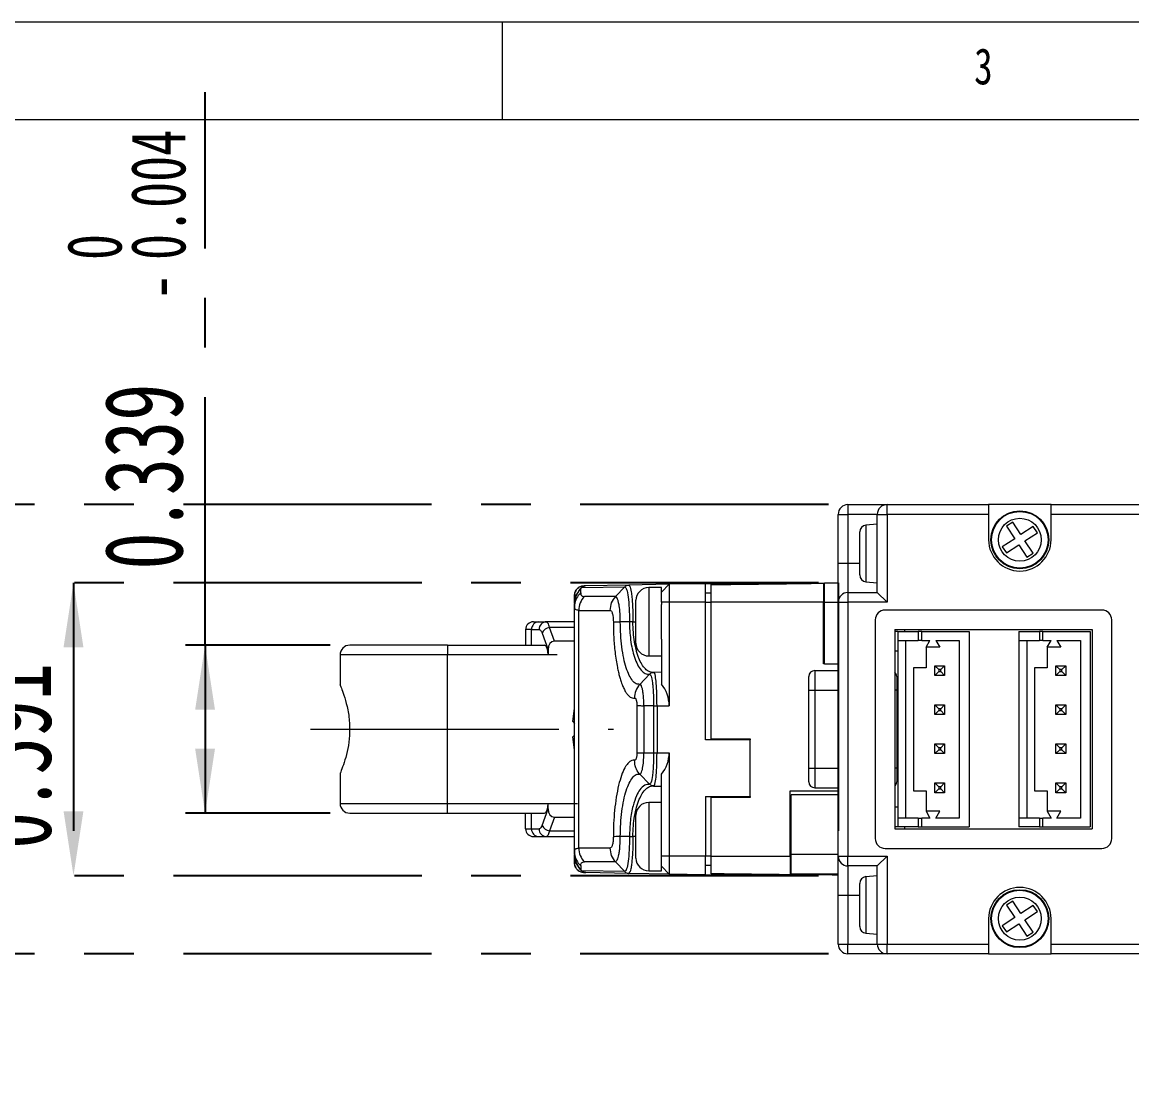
# Model space of a CAD drawing. Header units: inches. Extents: x 0.2 to 16.3, y 0.2 to 11.5.
# Drawn here: x 3.364 to 5.6, y 9.368 to 11.496 of the extents above; entities that cross this region are included whole.
import ezdxf

# ---------------------------------------------------------------- set-up
doc = ezdxf.new("R2010")
doc.units = ezdxf.units.IN
doc.header["$MEASUREMENT"] = 0
doc.linetypes.add('CENTERX2', pattern=[0.8, 0.5, -0.1, 0.1, -0.1])
doc.layers.add('CENTER_LINE', color=7, linetype='CENTERX2')
doc.styles.add('SLDTEXTSTYLE0', font='TXT', dxfattribs={"width": 0.7})
doc.styles.add('SLDTEXTSTYLE2', font='TXT', dxfattribs={"width": 0.75})
doc.dimstyles.new('SLDDIMSTYLE10', dxfattribs={"dimtxt": 0.15748, "dimasz": 0.13, "dimexe": 0, "dimexo": 0.0625, "dimgap": 0.03937, "dimtad": 1, "dimdec": 3, "dimrnd": 1e-09, "dimdsep": 46, "dimtxsty": 'SLDTEXTSTYLE0', "dimsah": 1, "dimcen": 0.09, "dimadec": 0, "dimazin": 2, "dimtol": 1, "dimtm": 0.003937, "dimtfac": 1, "dimtdec": 3, "dimtofl": 0, "dimtmove": 0, "dimatfit": 3, "dimfxl": 1, "dimfrac": 2, "dimtolj": 1, "dimarcsym": 0})
doc.dimstyles.new('SLDDIMSTYLE4', dxfattribs={"dimtxt": 0.15748, "dimasz": 0.13, "dimexe": 0, "dimexo": 0.0625, "dimgap": 0.03937, "dimtad": 1, "dimdec": 3, "dimrnd": 1e-09, "dimdsep": 46, "dimtxsty": 'SLDTEXTSTYLE0', "dimsah": 1, "dimcen": 0.09, "dimadec": 0, "dimazin": 2, "dimtfac": 1, "dimtdec": 3, "dimtmove": 0, "dimatfit": 0, "dimfxl": 1, "dimfrac": 2, "dimtolj": 1, "dimtzin": 12, "dimarcsym": 0})
doc.dimstyles.new('SLDDIMSTYLE7', dxfattribs={"dimtxt": 0.15748, "dimasz": 0.13, "dimexe": 0, "dimexo": 0.0625, "dimgap": 0.03937, "dimtad": 1, "dimdec": 3, "dimrnd": 1e-09, "dimdsep": 46, "dimtxsty": 'SLDTEXTSTYLE0', "dimsah": 1, "dimcen": 0.09, "dimadec": 0, "dimazin": 2, "dimtfac": 1, "dimtdec": 3, "dimtofl": 0, "dimtmove": 0, "dimatfit": 3, "dimfxl": 1, "dimfrac": 2, "dimtolj": 1, "dimtzin": 12, "dimarcsym": 0})

# ---------------------------------------------------------------- blocks, each defined once
blk = doc.blocks.new('_D_24')
at = {"layer": 'CENTER_LINE'}
for p, q in [((4.9687, 10.3661), (3.4275, 10.3661)), ((3.4669, 10.3661), (3.4669, 9.7755)), ((4.9687, 9.7755), (3.4275, 9.7755))]:
    blk.add_line(p, q, dxfattribs=at)
for points in [[(3.4669, 10.3661), (3.4469, 10.2361), (3.4869, 10.2361)], [(3.4669, 9.7755), (3.4869, 9.9055), (3.4469, 9.9055)]]:
    blk.add_solid(points, dxfattribs=at)
at = {"layer": 'CENTER_LINE', "insert": (3.2639, 9.8293), "char_height": 0.15748, "attachment_point": 1, "rotation": 90, "style": 'SLDTEXTSTYLE0'}
blk.add_mtext('0.591', dxfattribs=at)
blk = doc.blocks.new('_D_25')
at = {"layer": 'CENTER_LINE'}
for p, q in [((3.7321, 10.2401), (3.7321, 11.3547)), ((3.9844, 10.2401), (3.6927, 10.2401)), ((3.7321, 10.2401), (3.7321, 9.9015)), ((3.9844, 9.9015), (3.6927, 9.9015))]:
    blk.add_line(p, q, dxfattribs=at)
for points in [[(3.7321, 10.2401), (3.7121, 10.1101), (3.7521, 10.1101)], [(3.7321, 9.9015), (3.7521, 10.0315), (3.7121, 10.0315)]]:
    blk.add_solid(points, dxfattribs=at)
at = {"layer": 'CENTER_LINE', "attachment_point": 1, "rotation": 90, "style": 'SLDTEXTSTYLE0'}
for s, insert, char_height in [('0.004', (3.5822, 11.0167), 0.11024), ('0', (3.4537, 11.0167), 0.1102), ('-', (3.5822, 10.9364), 0.1102), ('0.339', (3.5291, 10.3925), 0.15748)]:
    blk.add_mtext(s, dxfattribs=dict(at, insert=insert, char_height=char_height))
blk = doc.blocks.new('_D_26')
at = {"layer": 'CENTER_LINE'}
for p, q in [((3.1776, 10.5235), (3.1776, 10.7735)), ((4.9884, 10.5235), (3.1382, 10.5235)), ((3.1776, 10.5235), (3.1776, 9.618)), ((4.9884, 9.618), (3.1382, 9.618)), ((3.1776, 9.618), (3.1776, 9.368))]:
    blk.add_line(p, q, dxfattribs=at)
for points in [[(3.1776, 10.5235), (3.1976, 10.6535), (3.1576, 10.6535)], [(3.1776, 9.618), (3.1576, 9.488), (3.1976, 9.488)]]:
    blk.add_solid(points, dxfattribs=at)
at = {"layer": 'CENTER_LINE', "insert": (2.9746, 9.8293), "char_height": 0.15748, "attachment_point": 1, "rotation": 90, "style": 'SLDTEXTSTYLE0'}
blk.add_mtext('0.906', dxfattribs=at)

msp = doc.modelspace()

# ---------------------------------------------------------------- linework, layer by layer
at = {"color": 7, "linetype": 'Continuous', "lineweight": 18}
for p, q in [((16.3386, 11.4961), (0.1969, 11.4961)), ((4.3307, 11.4961), (4.3307, 11.2992)), ((16.1516, 11.2992), (0.3937, 11.2992)), ((5.0278, 10.5235), (5.0278, 10.5039)), ((5.0278, 10.5235), (5.1065, 10.5235)), ((5.1065, 10.5039), (5.1065, 10.5235)), ((5.1065, 10.5235), (5.3112, 10.5235)), ((5.3112, 10.5235), (5.3112, 10.5039)), ((5.4372, 10.5235), (5.3112, 10.5235)), ((5.4372, 10.5235), (5.8033, 10.5235)), ((5.4372, 10.5039), (5.4372, 10.5235)), ((5.0081, 10.5039), (5.0278, 10.5039)), ((5.0081, 10.4054), (5.0081, 10.5039)), ((5.0868, 10.5039), (5.0278, 10.5039)), ((5.0278, 10.5039), (5.0278, 10.4054)), ((5.0868, 10.5039), (5.1065, 10.5039)), ((5.0868, 10.3464), (5.0868, 10.5039)), ((5.1065, 10.5039), (5.1065, 10.3267)), ((5.3112, 10.5039), (5.1065, 10.5039)), ((5.3112, 10.5039), (5.3112, 10.4527)), ((5.4372, 10.4527), (5.4372, 10.5039)), ((5.8033, 10.5039), (5.4372, 10.5039)), ((5.0514, 10.3882), (5.0514, 10.4684)), ((5.0868, 10.4842), (5.064, 10.4822)), ((5.36, 10.4881), (5.3475, 10.4799)), ((5.3475, 10.4799), (5.3639, 10.4548)), ((5.3764, 10.463), (5.36, 10.4881)), ((5.4014, 10.4794), (5.3764, 10.463)), ((5.3846, 10.4505), (5.4096, 10.4669)), ((5.4096, 10.4669), (5.4014, 10.4794)), ((5.3639, 10.4548), (5.3388, 10.4385)), ((5.4009, 10.4255), (5.3846, 10.4505)), ((5.3388, 10.4385), (5.347, 10.426)), ((5.347, 10.426), (5.372, 10.4423)), ((5.372, 10.4423), (5.3884, 10.4173)), ((5.3884, 10.4173), (5.4009, 10.4255)), ((5.0081, 10.4054), (5.0278, 10.4054)), ((5.0081, 10.3267), (5.0081, 10.4054)), ((5.0278, 10.4054), (5.0278, 10.3464)), ((5.0514, 10.3818), (5.0514, 10.3882)), ((4.4891, 10.3545), (4.4884, 10.3538)), ((4.4891, 10.3457), (4.4891, 10.3545)), ((4.4916, 10.3565), (4.5781, 10.358)), ((4.4994, 10.3599), (4.4959, 10.3599)), ((4.586, 10.3614), (4.4994, 10.3599)), ((4.559, 10.3382), (4.5781, 10.358)), ((4.6675, 10.3629), (4.586, 10.3614)), ((4.6518, 10.3562), (4.6262, 10.3562)), ((4.6499, 10.3627), (4.6498, 10.3626)), ((4.6675, 10.3629), (4.6518, 10.3468)), ((4.6518, 10.3468), (4.6518, 10.3562)), ((4.7404, 10.3641), (4.6675, 10.3629)), ((4.6675, 10.3629), (4.6675, 10.3267)), ((4.7404, 10.3641), (4.8309, 10.3657)), ((4.7404, 10.3267), (4.7404, 10.3641)), ((4.8309, 10.3657), (4.8309, 10.3633)), ((4.9785, 10.3651), (4.9805, 10.3651)), ((4.9805, 10.3661), (5.0081, 10.3661)), ((4.9805, 10.3267), (4.9805, 10.3661)), ((5.064, 10.3681), (5.0868, 10.3661)), ((4.4766, 10.3249), (4.4766, 10.3402)), ((4.559, 10.3382), (4.4966, 10.3382)), ((4.6518, 10.3267), (4.6518, 10.3468)), ((4.7522, 10.3447), (4.7404, 10.3447)), ((5.0278, 10.3464), (5.0868, 10.3464)), ((5.0278, 10.3464), (5.0278, 10.3267)), ((5.0868, 10.3464), (5.1065, 10.3267)), ((4.4781, 10.3318), (4.4766, 10.3232)), ((4.4766, 10.3179), (4.4766, 10.3232)), ((4.4766, 9.8237), (4.4766, 10.3179)), ((4.4768, 10.3216), (4.4767, 10.3157)), ((4.4854, 9.8312), (4.4854, 10.3104)), ((4.4854, 10.3104), (4.5481, 10.3104)), ((4.6006, 10.244), (4.6006, 10.3306)), ((4.6675, 10.3267), (4.6518, 10.3267)), ((4.6518, 10.3267), (4.6518, 10.322)), ((4.6518, 10.2526), (4.6518, 10.322)), ((4.6675, 10.3267), (4.6675, 10.1182)), ((4.7404, 10.3267), (4.6675, 10.3267)), ((4.7404, 10.0491), (4.7404, 10.3267)), ((4.7404, 10.3267), (4.7522, 10.3267)), ((4.7522, 10.0511), (4.7522, 10.3267)), ((4.9805, 10.3267), (4.9785, 10.3267)), ((4.9785, 10.2027), (4.9785, 10.3267)), ((4.9805, 10.3267), (5.0081, 10.3267)), ((4.9805, 10.2027), (4.9805, 10.3267)), ((5.0081, 10.3267), (5.0278, 10.3267)), ((5.0081, 10.1667), (5.0081, 10.3267)), ((5.0278, 10.3267), (5.0278, 9.8149)), ((5.1065, 10.3267), (5.0278, 10.3267)), ((5.5396, 10.3109), (5.1026, 10.3109)), ((4.4048, 10.2873), (4.4201, 10.2873)), ((4.4207, 10.2868), (4.4201, 10.2873)), ((4.4766, 10.2873), (4.4201, 10.2873)), ((4.5874, 10.2873), (4.569, 10.2873)), ((5.0829, 10.2913), (5.0829, 9.8503)), ((5.5593, 9.8503), (5.5593, 10.2913)), ((4.39, 10.2716), (4.3781, 10.2716)), ((4.3781, 10.2716), (4.3781, 10.2401)), ((4.39, 10.2401), (4.39, 10.2716)), ((4.39, 10.2716), (4.4053, 10.2716)), ((4.4203, 10.2871), (4.4174, 10.2871)), ((4.4363, 10.248), (4.4262, 10.2758)), ((4.4766, 10.2758), (4.4262, 10.2758)), ((5.1222, 10.2716), (5.5199, 10.2716)), ((5.1222, 10.2716), (5.1222, 9.87)), ((5.1281, 10.2676), (5.1222, 10.2676)), ((5.1281, 10.2676), (5.1281, 10.2499)), ((5.1281, 10.2676), (5.1695, 10.2676)), ((5.1419, 10.2716), (5.1419, 10.2676)), ((5.1695, 10.2676), (5.1695, 10.2499)), ((5.1764, 10.2676), (5.1695, 10.2676)), ((5.1764, 10.2499), (5.1764, 10.2676)), ((5.1764, 10.2676), (5.2719, 10.2676)), ((5.2719, 10.2676), (5.2719, 9.8739)), ((5.3722, 10.2676), (5.3722, 10.2499)), ((5.3722, 10.2676), (5.4136, 10.2676)), ((5.4136, 10.2676), (5.4136, 10.2499)), ((5.4205, 10.2676), (5.4136, 10.2676)), ((5.4205, 10.2499), (5.4205, 10.2676)), ((5.4205, 10.2676), (5.5159, 10.2676)), ((5.5159, 10.2676), (5.5159, 9.8739)), ((5.5199, 10.2716), (5.5199, 9.87)), ((4.4114, 10.2647), (4.4236, 10.2311)), ((4.4766, 10.248), (4.4363, 10.248)), ((4.6518, 10.2526), (4.6518, 10.1615)), ((4.9785, 10.248), (4.9805, 10.248)), ((5.1281, 10.2499), (5.1695, 10.2499)), ((5.1281, 10.2499), (5.1281, 9.8917)), ((5.1439, 10.2499), (5.1439, 9.8917)), ((5.1764, 10.2499), (5.1695, 10.2499)), ((5.1764, 10.2499), (5.1931, 10.2499)), ((5.1852, 10.2361), (5.1931, 10.2499)), ((5.2049, 10.2499), (5.2522, 10.2499)), ((5.2049, 10.2499), (5.2129, 10.2361)), ((5.2522, 10.2499), (5.2522, 9.8917)), ((5.3722, 10.2499), (5.4136, 10.2499)), ((5.3722, 10.2499), (5.3722, 9.8917)), ((5.388, 10.2499), (5.388, 9.8917)), ((5.4205, 10.2499), (5.4136, 10.2499)), ((5.4205, 10.2499), (5.4372, 10.2499)), ((5.4292, 10.2361), (5.4372, 10.2499)), ((5.449, 10.2499), (5.4963, 10.2499)), ((5.449, 10.2499), (5.457, 10.2361)), ((5.4963, 10.2499), (5.4963, 9.8917)), ((4.0041, 10.2204), (4.0041, 10.1595)), ((4.2207, 10.2401), (4.2207, 10.2204)), ((4.2207, 10.2401), (4.4164, 10.2401)), ((4.2207, 9.9212), (4.2207, 10.2204)), ((4.4236, 10.2204), (4.2207, 10.2204)), ((4.4236, 10.2311), (4.4236, 10.2204)), ((5.1281, 10.2283), (5.1222, 10.2283)), ((5.2129, 10.2361), (5.1852, 10.2361)), ((5.1852, 10.2361), (5.1852, 10.1948)), ((5.457, 10.2361), (5.4292, 10.2361)), ((5.4292, 10.2361), (5.4292, 10.1948)), ((4.6262, 10.2184), (4.6518, 10.2184)), ((4.9785, 10.2079), (4.9805, 10.2079)), ((4.9805, 10.2027), (4.9785, 10.2027)), ((4.9805, 10.2027), (5.0081, 10.2027)), ((5.203, 10.1791), (5.203, 10.1987)), ((5.203, 10.1987), (5.2108, 10.1909)), ((5.203, 10.1987), (5.2226, 10.1987)), ((5.2148, 10.1909), (5.2226, 10.1987)), ((5.2226, 10.1987), (5.2226, 10.1791)), ((5.447, 10.1987), (5.4549, 10.1909)), ((5.447, 10.1987), (5.4667, 10.1987)), ((5.447, 10.1791), (5.447, 10.1987)), ((5.4589, 10.1909), (5.4667, 10.1987)), ((5.4667, 10.1987), (5.4667, 10.1791)), ((4.6281, 10.1818), (4.6082, 10.1612)), ((4.6313, 10.1855), (4.6278, 10.1864)), ((4.638, 10.1844), (4.634, 10.1842)), ((4.6362, 10.1853), (4.6344, 10.1851)), ((4.6518, 10.1856), (4.6361, 10.1853)), ((4.6365, 10.1853), (4.6362, 10.1853)), ((4.6375, 10.184), (4.6365, 10.1853)), ((4.949, 10.1495), (4.949, 10.1771)), ((4.9608, 10.1889), (4.9608, 10.1495)), ((4.9608, 10.1889), (5.0081, 10.1889)), ((5.1262, 10.1771), (5.1262, 10.1495)), ((5.1596, 10.1948), (5.1596, 9.9468)), ((5.1852, 10.1948), (5.1596, 10.1948)), ((5.203, 10.1791), (5.2108, 10.1869)), ((5.2226, 10.1791), (5.203, 10.1791)), ((5.2108, 10.1909), (5.2108, 10.1869)), ((5.2148, 10.1909), (5.2108, 10.1909)), ((5.2108, 10.1869), (5.2148, 10.1869)), ((5.2148, 10.1869), (5.2148, 10.1909)), ((5.2148, 10.1869), (5.2226, 10.1791)), ((5.4037, 10.1948), (5.4037, 9.9468)), ((5.4292, 10.1948), (5.4037, 10.1948)), ((5.447, 10.1791), (5.4549, 10.1869)), ((5.4667, 10.1791), (5.447, 10.1791)), ((5.4589, 10.1909), (5.4549, 10.1909)), ((5.4549, 10.1909), (5.4549, 10.1869)), ((5.4549, 10.1869), (5.4589, 10.1869)), ((5.4589, 10.1869), (5.4589, 10.1909)), ((5.4589, 10.1869), (5.4667, 10.1791)), ((5.0081, 10.1495), (5.0081, 10.1667)), ((4.949, 10.1495), (4.9608, 10.1495)), ((4.949, 9.992), (4.949, 10.1495)), ((4.9608, 10.1495), (5.0081, 10.1495)), ((4.9608, 10.1495), (4.9608, 9.992)), ((5.0081, 10.1495), (5.0081, 9.992)), ((5.1262, 10.1495), (5.1262, 9.992)), ((4.4732, 10.086), (4.4766, 10.1123)), ((4.6024, 10.1183), (4.6024, 10.0233)), ((4.636, 10.1182), (4.6165, 10.1182)), ((4.6165, 10.1182), (4.6165, 10.0234)), ((4.636, 10.1182), (4.636, 10.0234)), ((4.643, 10.1182), (4.643, 10.0234)), ((4.643, 10.1182), (4.6675, 10.1182)), ((5.203, 10.1003), (5.203, 10.12)), ((5.2108, 10.1121), (5.203, 10.12)), ((5.203, 10.12), (5.2226, 10.12)), ((5.2108, 10.1121), (5.2108, 10.1082)), ((5.2148, 10.1121), (5.2108, 10.1121)), ((5.2148, 10.1121), (5.2226, 10.12)), ((5.2148, 10.1082), (5.2148, 10.1121)), ((5.2226, 10.12), (5.2226, 10.1003)), ((5.447, 10.1003), (5.447, 10.12)), ((5.4549, 10.1121), (5.447, 10.12)), ((5.447, 10.12), (5.4667, 10.12)), ((5.4549, 10.1121), (5.4549, 10.1082)), ((5.4589, 10.1121), (5.4549, 10.1121)), ((5.4589, 10.1121), (5.4667, 10.12)), ((5.4589, 10.1082), (5.4589, 10.1121)), ((5.4667, 10.12), (5.4667, 10.1003)), ((4.4732, 10.086), (4.4766, 10.0826)), ((5.203, 10.1003), (5.2108, 10.1082)), ((5.2226, 10.1003), (5.203, 10.1003)), ((5.2108, 10.1082), (5.2148, 10.1082)), ((5.2226, 10.1003), (5.2148, 10.1082)), ((5.447, 10.1003), (5.4549, 10.1082)), ((5.4667, 10.1003), (5.447, 10.1003)), ((5.4549, 10.1082), (5.4589, 10.1082)), ((5.4667, 10.1003), (5.4589, 10.1082)), ((4.4766, 10.059), (4.4732, 10.0556)), ((4.4766, 10.0293), (4.4732, 10.0556)), ((4.8309, 10.0491), (4.7404, 10.0491)), ((4.7522, 10.0511), (4.7522, 10.0491)), ((4.7522, 10.0511), (4.8309, 10.0511)), ((4.8309, 10.0511), (4.8309, 10.0491)), ((4.8309, 9.935), (4.8309, 10.0491)), ((5.203, 10.0216), (5.203, 10.0413)), ((5.203, 10.0413), (5.2108, 10.0334)), ((5.203, 10.0413), (5.2226, 10.0413)), ((5.2226, 10.0413), (5.2148, 10.0334)), ((5.2226, 10.0413), (5.2226, 10.0216)), ((5.447, 10.0216), (5.447, 10.0413)), ((5.447, 10.0413), (5.4549, 10.0334)), ((5.447, 10.0413), (5.4667, 10.0413)), ((5.4667, 10.0413), (5.4589, 10.0334)), ((5.4667, 10.0413), (5.4667, 10.0216)), ((4.6165, 10.0234), (4.636, 10.0234)), ((4.643, 10.0234), (4.6675, 10.0234)), ((4.6675, 10.0234), (4.6675, 9.8149)), ((5.2108, 10.0294), (5.203, 10.0216)), ((5.2226, 10.0216), (5.203, 10.0216)), ((5.2108, 10.0334), (5.2108, 10.0294)), ((5.2148, 10.0334), (5.2108, 10.0334)), ((5.2108, 10.0294), (5.2148, 10.0294)), ((5.2148, 10.0294), (5.2148, 10.0334)), ((5.2148, 10.0294), (5.2226, 10.0216)), ((5.4549, 10.0294), (5.447, 10.0216)), ((5.4667, 10.0216), (5.447, 10.0216)), ((5.4549, 10.0334), (5.4549, 10.0294)), ((5.4589, 10.0334), (5.4549, 10.0334)), ((5.4549, 10.0294), (5.4589, 10.0294)), ((5.4589, 10.0294), (5.4589, 10.0334)), ((5.4589, 10.0294), (5.4667, 10.0216)), ((4.0041, 9.9823), (4.0041, 9.9212)), ((4.6082, 9.9803), (4.6281, 9.9598)), ((4.6518, 9.8889), (4.6518, 9.9801)), ((4.949, 9.992), (4.9608, 9.992)), ((4.949, 9.9645), (4.949, 9.992)), ((4.9608, 9.992), (5.0081, 9.992)), ((4.9608, 9.992), (4.9608, 9.9527)), ((5.0081, 9.9749), (5.0081, 9.992)), ((5.0081, 9.8149), (5.0081, 9.9749)), ((5.1262, 9.992), (5.1262, 9.9645)), ((4.6313, 9.9575), (4.638, 9.9572)), ((4.636, 9.9562), (4.6518, 9.956)), ((4.9608, 9.9527), (5.0081, 9.9527)), ((5.203, 9.9428), (5.203, 9.9625)), ((5.203, 9.9625), (5.2108, 9.9546)), ((5.203, 9.9625), (5.2226, 9.9625)), ((5.2108, 9.9546), (5.2108, 9.9507)), ((5.2148, 9.9546), (5.2108, 9.9546)), ((5.2148, 9.9546), (5.2226, 9.9625)), ((5.2148, 9.9507), (5.2148, 9.9546)), ((5.2226, 9.9625), (5.2226, 9.9428)), ((5.447, 9.9428), (5.447, 9.9625)), ((5.447, 9.9625), (5.4549, 9.9546)), ((5.447, 9.9625), (5.4667, 9.9625)), ((5.4549, 9.9546), (5.4549, 9.9507)), ((5.4589, 9.9546), (5.4549, 9.9546)), ((5.4589, 9.9546), (5.4667, 9.9625)), ((5.4589, 9.9507), (5.4589, 9.9546)), ((5.4667, 9.9625), (5.4667, 9.9428)), ((4.7404, 9.935), (4.8309, 9.935)), ((4.7404, 9.935), (4.7404, 9.8149)), ((4.7522, 9.935), (4.7522, 9.933)), ((4.7522, 9.8149), (4.7522, 9.933)), ((4.8309, 9.933), (4.7522, 9.933)), ((4.8309, 9.935), (4.8309, 9.933)), ((4.9116, 9.9468), (5.0081, 9.9468)), ((4.9116, 9.8149), (4.9116, 9.9468)), ((4.9136, 9.8188), (4.9136, 9.9387)), ((5.0081, 9.9387), (4.9136, 9.9387)), ((5.1596, 9.9468), (5.1852, 9.9468)), ((5.1852, 9.9468), (5.1852, 9.9054)), ((5.203, 9.9428), (5.2108, 9.9507)), ((5.2226, 9.9428), (5.203, 9.9428)), ((5.2108, 9.9507), (5.2148, 9.9507)), ((5.2148, 9.9507), (5.2226, 9.9428)), ((5.4037, 9.9468), (5.4292, 9.9468)), ((5.4292, 9.9468), (5.4292, 9.9054)), ((5.447, 9.9428), (5.4549, 9.9507)), ((5.4667, 9.9428), (5.447, 9.9428)), ((5.4549, 9.9507), (5.4589, 9.9507)), ((5.4589, 9.9507), (5.4667, 9.9428)), ((4.2207, 9.9212), (4.4236, 9.9212)), ((4.2207, 9.9015), (4.2207, 9.9212)), ((4.4114, 9.8769), (4.4236, 9.9105)), ((4.4236, 9.9105), (4.4236, 9.9212)), ((4.6518, 9.9231), (4.6262, 9.9231)), ((5.1281, 9.9133), (5.1222, 9.9133)), ((4.2207, 9.9015), (4.4164, 9.9015)), ((4.3781, 9.87), (4.3781, 9.9015)), ((4.39, 9.87), (4.39, 9.9015)), ((4.4363, 9.8936), (4.4262, 9.8658)), ((4.4363, 9.8936), (4.4766, 9.8936)), ((4.6006, 9.8536), (4.6006, 9.8976)), ((4.6518, 9.8532), (4.6518, 9.8889)), ((4.9136, 9.8936), (4.9116, 9.8936)), ((5.1281, 9.8917), (5.1281, 9.8739)), ((5.1695, 9.8917), (5.1281, 9.8917)), ((5.1695, 9.8917), (5.1695, 9.8739)), ((5.1695, 9.8917), (5.1764, 9.8917)), ((5.1931, 9.8917), (5.1764, 9.8917)), ((5.1764, 9.8739), (5.1764, 9.8917)), ((5.1852, 9.9054), (5.1931, 9.8917)), ((5.2129, 9.9054), (5.1852, 9.9054)), ((5.2049, 9.8917), (5.2129, 9.9054)), ((5.2522, 9.8917), (5.2049, 9.8917)), ((5.3722, 9.8917), (5.3722, 9.8739)), ((5.4136, 9.8917), (5.3722, 9.8917)), ((5.4136, 9.8917), (5.4136, 9.8739)), ((5.4136, 9.8917), (5.4205, 9.8917)), ((5.4372, 9.8917), (5.4205, 9.8917)), ((5.4205, 9.8739), (5.4205, 9.8917)), ((5.4292, 9.9054), (5.4372, 9.8917)), ((5.457, 9.9054), (5.4292, 9.9054)), ((5.449, 9.8917), (5.457, 9.9054)), ((5.4963, 9.8917), (5.449, 9.8917)), ((4.3781, 9.87), (4.39, 9.87)), ((4.39, 9.87), (4.4053, 9.87)), ((4.4262, 9.8658), (4.4766, 9.8658)), ((5.1281, 9.8739), (5.1222, 9.8739)), ((5.1222, 9.87), (5.5199, 9.87)), ((5.1695, 9.8739), (5.1281, 9.8739)), ((5.1419, 9.8739), (5.1419, 9.87)), ((5.1695, 9.8739), (5.1764, 9.8739)), ((5.1764, 9.8739), (5.2719, 9.8739)), ((5.4136, 9.8739), (5.3722, 9.8739)), ((5.4136, 9.8739), (5.4205, 9.8739)), ((5.4205, 9.8739), (5.5159, 9.8739)), ((4.4048, 9.8542), (4.4201, 9.8542)), ((4.4174, 9.8545), (4.4204, 9.8545)), ((4.4201, 9.8542), (4.4766, 9.8542)), ((4.5874, 9.8542), (4.569, 9.8543)), ((4.6006, 9.8109), (4.6006, 9.8536)), ((4.6518, 9.8196), (4.6518, 9.8532)), ((4.4766, 9.8237), (4.477, 9.8248)), ((4.4766, 9.8183), (4.4766, 9.8237)), ((4.4766, 9.8183), (4.4781, 9.8098)), ((4.4767, 9.8259), (4.4768, 9.8199)), ((4.5481, 9.8312), (4.4854, 9.8312)), ((4.6518, 9.8149), (4.6518, 9.8196)), ((4.9136, 9.8188), (5.0081, 9.8188)), ((4.9136, 9.7794), (4.9136, 9.8188)), ((5.1026, 9.8306), (5.5396, 9.8306)), ((4.4766, 9.8014), (4.4766, 9.8166)), ((4.4891, 9.7958), (4.4891, 9.7871)), ((4.559, 9.8033), (4.4966, 9.8033)), ((4.5781, 9.7836), (4.559, 9.8033)), ((4.6675, 9.8149), (4.6518, 9.8149)), ((4.6518, 9.7947), (4.6518, 9.8149)), ((4.7404, 9.8149), (4.6675, 9.8149)), ((4.6675, 9.8149), (4.6675, 9.7787)), ((4.7404, 9.7774), (4.7404, 9.8149)), ((4.7522, 9.8149), (4.7404, 9.8149)), ((4.7404, 9.7969), (4.7522, 9.7969)), ((4.9116, 9.8149), (4.9136, 9.8149)), ((5.0081, 9.8149), (5.0278, 9.8149)), ((5.0081, 9.7361), (5.0081, 9.8149)), ((5.0278, 9.8149), (5.1065, 9.8149)), ((5.0278, 9.7952), (5.0278, 9.8149)), ((5.0868, 9.7952), (5.0278, 9.7952)), ((5.0278, 9.7952), (5.0278, 9.7361)), ((5.0868, 9.7952), (5.1065, 9.8149)), ((5.0868, 9.6377), (5.0868, 9.7952)), ((5.1065, 9.8149), (5.1065, 9.6377)), ((4.4891, 9.7871), (4.4884, 9.7878)), ((4.5781, 9.7836), (4.4916, 9.7851)), ((4.4994, 9.7816), (4.4959, 9.7817)), ((4.586, 9.7801), (4.4994, 9.7816)), ((4.5876, 9.7823), (4.586, 9.7801)), ((4.6675, 9.7787), (4.586, 9.7801)), ((4.6262, 9.7854), (4.6518, 9.7854)), ((4.6498, 9.779), (4.6499, 9.7789)), ((4.6518, 9.7854), (4.6518, 9.7947)), ((4.6675, 9.7787), (4.6518, 9.7947)), ((4.7404, 9.7774), (4.6675, 9.7787)), ((4.8388, 9.7757), (4.7404, 9.7774)), ((4.8388, 9.7782), (4.8388, 9.7757)), ((4.8388, 9.7757), (4.8506, 9.7755)), ((4.9195, 9.7755), (4.8506, 9.7755)), ((4.9963, 9.7763), (4.9116, 9.7773)), ((4.9136, 9.7794), (5.0081, 9.7794)), ((4.9195, 9.7755), (4.9195, 9.7772)), ((4.9963, 9.7794), (4.9963, 9.7763)), ((5.0081, 9.7761), (4.9963, 9.7763)), ((5.0868, 9.7755), (5.064, 9.7735)), ((5.0514, 9.6795), (5.0514, 9.7598)), ((5.0081, 9.7361), (5.0278, 9.7361)), ((5.0081, 9.6377), (5.0081, 9.7361)), ((5.0278, 9.7361), (5.0278, 9.6377)), ((5.36, 9.7243), (5.3475, 9.7161)), ((5.3475, 9.7161), (5.3639, 9.6911)), ((5.3764, 9.6992), (5.36, 9.7243)), ((5.4014, 9.7156), (5.3764, 9.6992)), ((5.4096, 9.7031), (5.4014, 9.7156)), ((5.3112, 9.6889), (5.3112, 9.6377)), ((5.3639, 9.6911), (5.3388, 9.6747)), ((5.3846, 9.6867), (5.4096, 9.7031)), ((5.4009, 9.6617), (5.3846, 9.6867)), ((5.4372, 9.6377), (5.4372, 9.6889)), ((5.0514, 9.6731), (5.0514, 9.6795)), ((5.3388, 9.6747), (5.347, 9.6622)), ((5.347, 9.6622), (5.372, 9.6785)), ((5.372, 9.6785), (5.3884, 9.6535)), ((5.3884, 9.6535), (5.4009, 9.6617)), ((5.064, 9.6594), (5.0868, 9.6574)), ((5.0081, 9.6377), (5.0278, 9.6377)), ((5.0278, 9.6377), (5.0868, 9.6377)), ((5.0278, 9.618), (5.0278, 9.6377)), ((5.1065, 9.618), (5.0278, 9.618)), ((5.0868, 9.6377), (5.1065, 9.6377)), ((5.1065, 9.6377), (5.3112, 9.6377)), ((5.1065, 9.618), (5.1065, 9.6377)), ((5.3112, 9.618), (5.1065, 9.618)), ((5.3112, 9.6377), (5.3112, 9.618)), ((5.3112, 9.618), (5.4372, 9.618)), ((5.4372, 9.6377), (5.8033, 9.6377)), ((5.4372, 9.618), (5.4372, 9.6377)), ((5.8033, 9.618), (5.4372, 9.618))]:
    msp.add_line(p, q, dxfattribs=at)
at = {"color": 8, "linetype": 'Continuous', "lineweight": 18}
for p, q in [((5.064, 10.4822), (5.064, 10.3765)), ((5.0278, 10.4054), (5.0514, 10.4054)), ((4.4959, 10.3599), (4.4959, 10.3593)), ((4.6262, 10.3562), (4.6262, 10.2184)), ((5.064, 10.3765), (5.064, 10.3681)), ((4.5944, 10.2873), (4.6006, 10.2873)), ((4.9805, 10.2469), (4.9785, 10.2469)), ((4.2207, 10.2204), (4.0041, 10.2204)), ((4.9805, 10.2162), (4.9785, 10.2162)), ((4.9805, 10.2132), (4.9785, 10.2132)), ((4.9805, 10.2128), (4.9785, 10.2128)), ((5.1262, 10.1495), (5.1222, 10.1495)), ((5.1262, 9.992), (5.1222, 9.992)), ((4.0041, 9.9212), (4.2207, 9.9212)), ((4.6262, 9.9231), (4.6262, 9.8532)), ((4.6006, 9.8542), (4.5944, 9.8542)), ((4.6262, 9.8532), (4.6262, 9.7854)), ((4.4959, 9.7823), (4.4959, 9.7817)), ((5.064, 9.7735), (5.064, 9.6678)), ((5.0278, 9.7361), (5.0514, 9.7361)), ((5.064, 9.6678), (5.064, 9.6594))]:
    msp.add_line(p, q, dxfattribs=at)
at = {"color": 7, "linetype": 'Continuous', "lineweight": 18}
for centre, radius in [((5.3742, 10.4527), 0.0584), ((5.3742, 10.4527), 0.0571), ((5.3742, 10.4527), 0.0433), ((5.3742, 9.6889), 0.0584), ((5.3742, 9.6889), 0.0571), ((5.3742, 9.6889), 0.0433)]:
    msp.add_circle(centre, radius, dxfattribs=at)
for centre, radius, start, end in [((5.0278, 10.5039), 0.0197, 90, 180), ((5.1065, 10.5039), 0.0197, 90, 180), ((5.0652, 10.4684), 0.0138, 95, 180), ((5.3742, 10.4527), 0.063, 180, 0), ((5.0652, 10.3818), 0.0138, 180, 265), ((4.4997, 10.3487), 0.0112, 91.1771, 136.307), ((4.6262, 10.3306), 0.0256, 90, 180), ((4.5255, 10.3105), 0.0401, 136.2244, 180.1629), ((5.0278, 10.3267), 0.0197, 90, 180), ((5.1026, 10.2913), 0.0197, 90, 180), ((5.5396, 10.2913), 0.0197, 0, 90), ((4.3939, 10.2716), 0.0157, 90, 180), ((4.4053, 10.272), 0.0153, 91.8362, 181.7254), ((4.4206, 10.272), 0.0153, 91.8362, 181.7254), ((4.4287, 10.2571), 0.0189, 97.6156, 156.3064), ((4.6262, 10.244), 0.0256, 180, 270), ((4.0238, 10.2204), 0.0197, 90, 180), ((4.9608, 10.1771), 0.0118, 90, 180), ((5.1144, 10.1771), 0.0118, 0, 48.1897), ((4.9608, 9.9645), 0.0118, 180, 270), ((5.1144, 9.9645), 0.0118, 311.8103, 0), ((4.0238, 9.9212), 0.0197, 180, 270), ((4.6262, 9.8976), 0.0256, 90, 180), ((4.3939, 9.87), 0.0157, 180, 270), ((4.4053, 9.8695), 0.0153, 178.2746, 268.1638), ((4.4206, 9.8695), 0.0153, 178.2746, 268.1638), ((4.4287, 9.8845), 0.0189, 203.6936, 262.3844), ((5.1026, 9.8503), 0.0197, 180, 270), ((5.5396, 9.8503), 0.0197, 270, 0), ((4.5255, 9.8311), 0.0401, 179.8371, 223.7756), ((4.6262, 9.8109), 0.0256, 180, 270), ((5.0278, 9.8149), 0.0197, 180, 270), ((4.4997, 9.7928), 0.0112, 223.693, 268.8224), ((5.0652, 9.7598), 0.0138, 95, 180), ((5.3742, 9.6889), 0.063, 0, 180), ((5.0652, 9.6731), 0.0138, 180, 265), ((5.0278, 9.6377), 0.0197, 180, 270), ((5.1065, 9.6377), 0.0197, 180, 270)]:
    msp.add_arc(centre, radius, start, end, dxfattribs=at)
at = {"color": 8, "linetype": 'Continuous', "lineweight": 18}
for centre, start, end in [((4.5142, 10.3177), 131.9193, 174.1094), ((4.5142, 9.8238), 185.8906, 228.0807)]:
    msp.add_arc(centre, 0.0376, start, end, dxfattribs=at)
at = {"color": 7, "linetype": 'Continuous', "lineweight": 18}
for centre, major_axis, ratio, start_param, end_param in [((4.4403, 10.2257), (0.0079, -0.0216), 0.684791, 2.897326, 4.223856), ((4.4164, 10.2204), (0, 0.0197), 0.36397, 4.712389, 6.283185), ((4.6021, 10.1182), (0, 0.0665), 0.982842, 4.712389, 5.421162), ((4.6021, 10.0234), (0, 0.0665), 0.982842, 4.003616, 4.712389), ((4.4164, 9.9212), (0, 0.0197), 0.36397, 3.141593, 4.712389), ((4.4403, 9.9159), (-0.0079, -0.0216), 0.684791, 5.200922, 6.527452)]:
    msp.add_ellipse(centre, major_axis=major_axis, ratio=ratio, start_param=start_param, end_param=end_param, dxfattribs=at)
for points, knots in [([(4.4766, 10.3402), (4.4768, 10.3427), (4.4774, 10.3477), (4.4818, 10.3543), (4.4873, 10.358), (4.4921, 10.3596), (4.4947, 10.3598), (4.4959, 10.3599)], [0, 0, 0, 0, 0.2602175, 0.5291039, 0.7652566, 0.8824259, 1, 1, 1, 1]), ([(4.4962, 10.3595), (4.4949, 10.3594), (4.4927, 10.3592), (4.4891, 10.3584), (4.4859, 10.357), (4.4835, 10.3555), (4.4825, 10.3542), (4.4824, 10.3541)], [0, 0, 0, 0, 0.222174, 0.413005, 0.687461, 0.978017, 1, 1, 1, 1]), ([(4.4994, 10.3599), (4.4989, 10.3599), (4.498, 10.3598), (4.4962, 10.359), (4.4945, 10.3582), (4.4926, 10.3571), (4.4905, 10.3557), (4.4892, 10.3547), (4.4887, 10.3543)], [0, 0, 0, 0, 0.1905547, 0.3513702, 0.4885216, 0.6088898, 0.8172926, 1, 1, 1, 1]), ([(4.4887, 10.3542), (4.4887, 10.3543), (4.4887, 10.3545), (4.4889, 10.3545), (4.4891, 10.3545)], [0, 0, 0, 0, 0.2820927, 1, 1, 1, 1]), ([(4.4916, 10.3565), (4.4915, 10.3565), (4.4914, 10.3564), (4.4911, 10.3563), (4.4906, 10.3559), (4.4898, 10.3552), (4.4893, 10.3547), (4.4891, 10.3545)], [0, 0, 0, 0, 0.105787, 0.213994, 0.459109, 0.727072, 1, 1, 1, 1]), ([(4.5781, 10.358), (4.5785, 10.3583), (4.5796, 10.3594), (4.5816, 10.3605), (4.5839, 10.3613), (4.5853, 10.3614), (4.586, 10.3614)], [0, 0, 0, 0, 0.183981, 0.49927, 0.753248, 1, 1, 1, 1]), ([(4.5781, 10.358), (4.5793, 10.3568), (4.5818, 10.3545), (4.5849, 10.3383), (4.587, 10.315), (4.5873, 10.2966), (4.5874, 10.2873)], [0, 0, 0, 0, 0.249805, 0.499421, 0.749356, 1, 1, 1, 1]), ([(4.586, 10.3614), (4.586, 10.3614), (4.586, 10.3614), (4.586, 10.3614), (4.5861, 10.3614), (4.5867, 10.3614), (4.5872, 10.3604), (4.5876, 10.3596)], [0, 0, 0, 0, 0.00149, 0.01351, 0.04715, 0.17482, 1, 1, 1, 1]), ([(4.7522, 10.3623), (4.7944, 10.3628), (4.8699, 10.3637), (4.9453, 10.3647), (4.9785, 10.3651)], [0, 0, 0, 0, 0.560004, 1, 1, 1, 1]), ([(4.7522, 10.3267), (4.7522, 10.3287), (4.7522, 10.3327), (4.7522, 10.3385), (4.7522, 10.344), (4.7522, 10.349), (4.7522, 10.3534), (4.7522, 10.357), (4.7522, 10.3598), (4.7522, 10.3614), (4.7522, 10.3622), (4.7522, 10.3623), (4.7522, 10.3623)], [0, 0, 0, 0, 0.105847, 0.214763, 0.32061, 0.429527, 0.535365, 0.644273, 0.750108, 0.859012, 0.929074, 1, 1, 1, 1]), ([(4.9785, 10.3651), (4.9785, 10.365), (4.9785, 10.3648), (4.9785, 10.3631), (4.9785, 10.3604), (4.9785, 10.3568), (4.9785, 10.3524), (4.9785, 10.3472), (4.9785, 10.3414), (4.9785, 10.3359), (4.9785, 10.331), (4.9785, 10.3281), (4.9785, 10.3267)], [0, 0, 0, 0, 0.105848, 0.214764, 0.320612, 0.42953, 0.535368, 0.644276, 0.750111, 0.859015, 0.929075, 1, 1, 1, 1]), ([(4.4824, 10.3541), (4.4813, 10.3528), (4.4791, 10.3503), (4.477, 10.3454), (4.4768, 10.3421), (4.4766, 10.3403)], [0, 0, 0, 0, 0.345047, 0.640734, 1, 1, 1, 1]), ([(4.4876, 10.3531), (4.4845, 10.3488), (4.4799, 10.3423), (4.478, 10.3345), (4.4774, 10.3319)], [0, 0, 0, 0, 0.671693, 1, 1, 1, 1]), ([(4.4875, 10.3529), (4.4876, 10.353), (4.4877, 10.3535), (4.4881, 10.3537), (4.4884, 10.3538)], [0, 0, 0, 0, 0.26483, 1, 1, 1, 1]), ([(4.4891, 10.3457), (4.4894, 10.3435), (4.49, 10.3392), (4.4944, 10.3385), (4.4966, 10.3382)], [0, 0, 0, 0, 0.5041542, 1, 1, 1, 1]), ([(4.559, 10.3382), (4.5559, 10.3342), (4.5495, 10.326), (4.5486, 10.3156), (4.5481, 10.3104)], [0, 0, 0, 0, 0.5004353, 1, 1, 1, 1]), ([(4.569, 10.2873), (4.5689, 10.2928), (4.5687, 10.3045), (4.5672, 10.318), (4.5653, 10.3273), (4.5634, 10.3331), (4.5613, 10.3373), (4.5598, 10.3379), (4.559, 10.3382)], [0, 0, 0, 0, 0.20459, 0.437673, 0.566426, 0.702382, 0.846176, 1, 1, 1, 1]), ([(4.4854, 10.3104), (4.4829, 10.3107), (4.4777, 10.3114), (4.4769, 10.3157), (4.4766, 10.3179)], [0, 0, 0, 0, 0.4955764, 1, 1, 1, 1]), ([(4.5481, 10.3104), (4.549, 10.3103), (4.5503, 10.3102), (4.5518, 10.3075), (4.5529, 10.3048), (4.5538, 10.3012), (4.5544, 10.2969), (4.5549, 10.2923), (4.5549, 10.2891), (4.555, 10.2875)], [0, 0, 0, 0, 0.245572, 0.373218, 0.499285, 0.625401, 0.751777, 0.877837, 1, 1, 1, 1]), ([(4.9785, 10.3267), (4.9363, 10.3267), (4.8608, 10.3268), (4.7854, 10.3267), (4.7522, 10.3267)], [0, 0, 0, 0, 0.560005, 1, 1, 1, 1]), ([(4.555, 10.2875), (4.555, 10.2824), (4.5551, 10.2722), (4.5557, 10.2567), (4.5568, 10.2412), (4.5584, 10.2254), (4.5604, 10.21), (4.5627, 10.1967), (4.5651, 10.1858), (4.5674, 10.1768), (4.5701, 10.1676), (4.5733, 10.1586), (4.5771, 10.1504), (4.5809, 10.1438), (4.5848, 10.1389), (4.5903, 10.1339), (4.5946, 10.1335), (4.5976, 10.1333)], [0, 0, 0, 0, 0.060235, 0.121547, 0.186565, 0.252318, 0.32267, 0.392872, 0.442647, 0.492629, 0.543146, 0.609312, 0.67526, 0.741717, 0.80245, 0.863246, 1, 1, 1, 1]), ([(4.555, 10.2875), (4.5564, 10.2875), (4.5594, 10.2874), (4.5658, 10.2874), (4.569, 10.2873)], [0, 0, 0, 0, 0.497276, 1, 1, 1, 1]), ([(4.6082, 10.1612), (4.6058, 10.1613), (4.6008, 10.1613), (4.5936, 10.1678), (4.5868, 10.1786), (4.5808, 10.1941), (4.5757, 10.2135), (4.572, 10.2362), (4.5695, 10.2612), (4.5692, 10.2786), (4.569, 10.2873)], [0, 0, 0, 0, 0.1235842, 0.2487262, 0.3737983, 0.4992067, 0.6244384, 0.7497958, 0.8754316, 1, 1, 1, 1]), ([(4.5874, 10.2873), (4.5876, 10.2813), (4.5878, 10.2689), (4.5896, 10.2503), (4.5928, 10.232), (4.5975, 10.2149), (4.6035, 10.2002), (4.6108, 10.1891), (4.6192, 10.182), (4.6251, 10.1819), (4.6281, 10.1818)], [0, 0, 0, 0, 0.10102, 0.209221, 0.324285, 0.446028, 0.574634, 0.7099, 0.851901, 1, 1, 1, 1]), ([(4.5944, 10.2873), (4.5932, 10.2873), (4.5907, 10.2873), (4.5885, 10.2873), (4.5874, 10.2873)], [0, 0, 0, 0, 0.497258, 1, 1, 1, 1]), ([(4.6344, 10.1851), (4.6319, 10.1854), (4.6268, 10.1861), (4.6192, 10.1919), (4.6124, 10.201), (4.6072, 10.2116), (4.6037, 10.2213), (4.6006, 10.2321), (4.5974, 10.2467), (4.595, 10.2663), (4.5946, 10.2802), (4.5944, 10.2873)], [0, 0, 0, 0, 0.125745, 0.25123, 0.384795, 0.501655, 0.567479, 0.631015, 0.751263, 0.872159, 1, 1, 1, 1]), ([(4.4053, 10.2716), (4.4062, 10.2713), (4.4078, 10.2709), (4.4099, 10.2682), (4.4109, 10.2658), (4.4114, 10.2647)], [0, 0, 0, 0, 0.428724, 0.713281, 1, 1, 1, 1]), ([(4.2207, 10.2401), (4.2083, 10.2401), (4.1836, 10.2401), (4.1533, 10.2401), (4.13, 10.2401), (4.1068, 10.2401), (4.0805, 10.2401), (4.0549, 10.2401), (4.0369, 10.2401), (4.0258, 10.2401), (4.0245, 10.2401), (4.0238, 10.2401)], [0, 0, 0, 0, 0.120042, 0.239982, 0.304399, 0.36875, 0.500082, 0.631415, 0.760018, 0.880043, 1, 1, 1, 1]), ([(4.6362, 10.1853), (4.6355, 10.1852), (4.634, 10.1851), (4.6318, 10.1844), (4.6298, 10.1833), (4.6287, 10.1823), (4.6281, 10.1818)], [0, 0, 0, 0, 0.247686, 0.500027, 0.752355, 1, 1, 1, 1]), ([(4.6281, 10.1818), (4.6292, 10.1811), (4.6313, 10.1798), (4.6334, 10.1676), (4.6348, 10.1547), (4.6355, 10.1434), (4.6359, 10.1311), (4.636, 10.1225), (4.636, 10.1182)], [0, 0, 0, 0, 0.249328, 0.498429, 0.623734, 0.74892, 0.874188, 1, 1, 1, 1]), ([(4.0045, 10.1595), (4.0044, 10.1597), (4.0038, 10.1611), (4.0066, 10.1545), (4.0119, 10.14), (4.0187, 10.1171), (4.0235, 10.0885), (4.0238, 10.0584), (4.0201, 10.0309), (4.0138, 10.0071), (4.0076, 9.9897), (4.004, 9.9809), (4.0045, 9.982), (4.0046, 9.9823)], [0, 0, 0, 0, 0.024181, 0.122964, 0.223309, 0.33065, 0.441323, 0.54484, 0.64194, 0.743179, 0.852487, 0.961923, 1, 1, 1, 1]), ([(4.6082, 10.1612), (4.6051, 10.1572), (4.5988, 10.149), (4.598, 10.1385), (4.5976, 10.1333)], [0, 0, 0, 0, 0.5001299, 1, 1, 1, 1]), ([(4.6165, 10.1182), (4.6164, 10.1221), (4.6163, 10.1303), (4.6154, 10.1407), (4.6141, 10.1492), (4.6125, 10.156), (4.6104, 10.1607), (4.6089, 10.1611), (4.6082, 10.1612)], [0, 0, 0, 0, 0.167736, 0.352143, 0.487172, 0.638974, 0.831837, 1, 1, 1, 1]), ([(4.5976, 10.1333), (4.5979, 10.1334), (4.5984, 10.1337), (4.5993, 10.1331), (4.6001, 10.132), (4.6009, 10.1302), (4.6016, 10.1278), (4.6021, 10.1249), (4.6024, 10.1217), (4.6024, 10.1194), (4.6024, 10.1183)], [0, 0, 0, 0, 0.11782, 0.242931, 0.371062, 0.499161, 0.624773, 0.752597, 0.87771, 1, 1, 1, 1]), ([(4.6024, 10.0233), (4.6024, 10.0222), (4.6024, 10.0199), (4.6021, 10.0167), (4.6016, 10.0138), (4.6009, 10.0114), (4.6001, 10.0096), (4.5993, 10.0085), (4.5984, 10.0079), (4.5979, 10.0082), (4.5976, 10.0083)], [0, 0, 0, 0, 0.120683, 0.247152, 0.372056, 0.500257, 0.625655, 0.756459, 0.880216, 1, 1, 1, 1]), ([(4.6082, 9.9803), (4.6089, 9.9805), (4.6101, 9.9807), (4.6119, 9.9841), (4.6134, 9.9891), (4.615, 9.997), (4.6162, 10.0086), (4.6164, 10.0187), (4.6165, 10.0234)], [0, 0, 0, 0, 0.155857, 0.300953, 0.437924, 0.567125, 0.799357, 1, 1, 1, 1]), ([(4.636, 10.0234), (4.636, 10.0191), (4.6359, 10.0105), (4.6355, 9.9982), (4.6348, 9.9869), (4.6334, 9.974), (4.6313, 9.9618), (4.6292, 9.9604), (4.6281, 9.9598)], [0, 0, 0, 0, 0.125761, 0.251022, 0.376238, 0.501616, 0.75075, 1, 1, 1, 1]), ([(4.5976, 10.0083), (4.5958, 10.0083), (4.5923, 10.0083), (4.5877, 10.0054), (4.584, 10.0016), (4.581, 9.9977), (4.5767, 9.9906), (4.5713, 9.9784), (4.5654, 9.9583), (4.5607, 9.9344), (4.5573, 9.9081), (4.5553, 9.8812), (4.5551, 9.8631), (4.555, 9.8541)], [0, 0, 0, 0, 0.080704, 0.163024, 0.211581, 0.259857, 0.308115, 0.427315, 0.545979, 0.667979, 0.784306, 0.893236, 1, 1, 1, 1]), ([(4.6082, 9.9803), (4.6079, 9.9808), (4.6044, 9.9844), (4.5989, 9.9933), (4.598, 10.0031), (4.5976, 10.0083)], [0, 0, 0, 0, 0.057383, 0.500719, 1, 1, 1, 1]), ([(4.569, 9.8543), (4.5692, 9.863), (4.5695, 9.8804), (4.5719, 9.9054), (4.5757, 9.9281), (4.5808, 9.9475), (4.5868, 9.963), (4.5936, 9.9738), (4.6008, 9.9803), (4.6058, 9.9803), (4.6082, 9.9803)], [0, 0, 0, 0, 0.124691, 0.250146, 0.375426, 0.500837, 0.625995, 0.751307, 0.876449, 1, 1, 1, 1]), ([(4.6281, 9.9598), (4.6248, 9.9596), (4.6179, 9.9593), (4.6089, 9.9503), (4.601, 9.9361), (4.594, 9.9161), (4.5885, 9.8877), (4.5878, 9.8654), (4.5874, 9.8542)], [0, 0, 0, 0, 0.165533, 0.335366, 0.46358, 0.624197, 0.813309, 1, 1, 1, 1]), ([(4.6278, 9.9551), (4.628, 9.9552), (4.6299, 9.9562), (4.6327, 9.9566), (4.6353, 9.9564), (4.6362, 9.9563)], [0, 0, 0, 0, 0.07716, 0.671556, 1, 1, 1, 1]), ([(4.6362, 9.9563), (4.6351, 9.9564), (4.6331, 9.9566), (4.6307, 9.9577), (4.6291, 9.9588), (4.6284, 9.9595), (4.6281, 9.9598)], [0, 0, 0, 0, 0.375097, 0.670769, 0.878802, 1, 1, 1, 1]), ([(4.6365, 9.9564), (4.6367, 9.9564), (4.6371, 9.9563), (4.6374, 9.9569), (4.6375, 9.9571)], [0, 0, 0, 0, 0.627435, 1, 1, 1, 1]), ([(4.0238, 9.9015), (4.0241, 9.9015), (4.0247, 9.9015), (4.0295, 9.9015), (4.0387, 9.9015), (4.0549, 9.9015), (4.0805, 9.9015), (4.1068, 9.9015), (4.13, 9.9015), (4.1533, 9.9015), (4.1836, 9.9015), (4.2083, 9.9015), (4.2207, 9.9015)], [0, 0, 0, 0, 0.080228, 0.159845, 0.240133, 0.368711, 0.500017, 0.631323, 0.695661, 0.760066, 0.879982, 1, 1, 1, 1]), ([(4.4114, 9.8769), (4.4106, 9.8752), (4.4093, 9.8724), (4.4072, 9.8704), (4.4059, 9.8701), (4.4053, 9.87)], [0, 0, 0, 0, 0.427559, 0.711619, 1, 1, 1, 1]), ([(4.4262, 9.8658), (4.4254, 9.8629), (4.4242, 9.8585), (4.4221, 9.855), (4.4208, 9.8545), (4.4201, 9.8542)], [0, 0, 0, 0, 0.430059, 0.666913, 1, 1, 1, 1]), ([(4.555, 9.8541), (4.5549, 9.8525), (4.5549, 9.8493), (4.5544, 9.8446), (4.5538, 9.8404), (4.5529, 9.8368), (4.5518, 9.834), (4.5503, 9.8314), (4.549, 9.8313), (4.5481, 9.8312)], [0, 0, 0, 0, 0.121784, 0.248137, 0.373872, 0.500587, 0.62603, 0.753831, 1, 1, 1, 1]), ([(4.569, 9.8543), (4.5658, 9.8542), (4.5594, 9.8542), (4.5564, 9.8541), (4.555, 9.8541)], [0, 0, 0, 0, 0.502722, 1, 1, 1, 1]), ([(4.559, 9.8033), (4.5603, 9.8042), (4.5629, 9.8058), (4.5658, 9.8159), (4.5675, 9.8264), (4.5687, 9.8383), (4.5689, 9.848), (4.569, 9.8543)], [0, 0, 0, 0, 0.2560118, 0.5025603, 0.6382364, 0.7660056, 1, 1, 1, 1]), ([(4.5874, 9.8542), (4.5873, 9.845), (4.5871, 9.8266), (4.5849, 9.8033), (4.5818, 9.787), (4.5793, 9.7848), (4.5781, 9.7836)], [0, 0, 0, 0, 0.2502245, 0.5000044, 0.7497637, 1, 1, 1, 1]), ([(4.5874, 9.8542), (4.5885, 9.8542), (4.5907, 9.8543), (4.5932, 9.8542), (4.5944, 9.8542)], [0, 0, 0, 0, 0.502742, 1, 1, 1, 1]), ([(4.5481, 9.8312), (4.5486, 9.826), (4.5495, 9.8156), (4.5559, 9.8074), (4.559, 9.8033)], [0, 0, 0, 0, 0.49864, 1, 1, 1, 1]), ([(4.4959, 9.7817), (4.4946, 9.7818), (4.492, 9.782), (4.4884, 9.7832), (4.485, 9.7851), (4.4811, 9.7884), (4.4774, 9.7939), (4.4769, 9.7988), (4.4766, 9.8014)], [0, 0, 0, 0, 0.119498, 0.23974, 0.361536, 0.485663, 0.730817, 1, 1, 1, 1]), ([(4.4766, 9.8013), (4.4768, 9.7992), (4.4771, 9.7958), (4.4791, 9.7916), (4.4807, 9.7892), (4.4817, 9.7881), (4.482, 9.7878)], [0, 0, 0, 0, 0.428686, 0.683737, 0.90748, 1, 1, 1, 1]), ([(4.4774, 9.8097), (4.478, 9.8071), (4.4799, 9.7993), (4.4845, 9.7928), (4.4876, 9.7885)], [0, 0, 0, 0, 0.329772, 1, 1, 1, 1]), ([(4.4891, 9.7958), (4.4894, 9.798), (4.49, 9.8024), (4.4944, 9.803), (4.4966, 9.8033)], [0, 0, 0, 0, 0.504153, 1, 1, 1, 1]), ([(4.7522, 9.8149), (4.7819, 9.8149), (4.8351, 9.815), (4.8882, 9.8149), (4.9116, 9.8149)], [0, 0, 0, 0, 0.560004, 1, 1, 1, 1]), ([(4.7522, 9.7793), (4.7522, 9.7797), (4.7522, 9.7804), (4.7522, 9.7866), (4.7522, 9.7956), (4.7522, 9.8056), (4.7522, 9.8123), (4.7522, 9.8149)], [0, 0, 0, 0, 0.214702, 0.429404, 0.644089, 0.858766, 1, 1, 1, 1]), ([(4.9116, 9.8149), (4.9116, 9.8107), (4.9116, 9.8022), (4.9116, 9.791), (4.9116, 9.7825), (4.9116, 9.778), (4.9116, 9.7775), (4.9116, 9.7773)], [0, 0, 0, 0, 0.214702, 0.429406, 0.644091, 0.858768, 1, 1, 1, 1]), ([(4.482, 9.7878), (4.4821, 9.7877), (4.4828, 9.7869), (4.4845, 9.7856), (4.4876, 9.7838), (4.4912, 9.7828), (4.4939, 9.7822), (4.4954, 9.7821), (4.4962, 9.782)], [0, 0, 0, 0, 0.019264, 0.20822, 0.519089, 0.738833, 0.865095, 1, 1, 1, 1]), ([(4.4884, 9.7878), (4.4881, 9.7879), (4.4877, 9.7881), (4.4876, 9.7886), (4.4875, 9.7887)], [0, 0, 0, 0, 0.7319232, 1, 1, 1, 1]), ([(4.4887, 9.7874), (4.4887, 9.7873), (4.4887, 9.7871), (4.4889, 9.7871), (4.4891, 9.7871)], [0, 0, 0, 0, 0.312564, 1, 1, 1, 1]), ([(4.4889, 9.7871), (4.4894, 9.7867), (4.4906, 9.7858), (4.4926, 9.7844), (4.4945, 9.7834), (4.4962, 9.7825), (4.498, 9.7818), (4.4989, 9.7817), (4.4994, 9.7816)], [0, 0, 0, 0, 0.1645947, 0.3776588, 0.5007035, 0.6408979, 0.8052904, 1, 1, 1, 1]), ([(4.4916, 9.7851), (4.4915, 9.7851), (4.4914, 9.7851), (4.4911, 9.7853), (4.4906, 9.7857), (4.4898, 9.7864), (4.4893, 9.7869), (4.4891, 9.7871)], [0, 0, 0, 0, 0.107272, 0.216266, 0.463262, 0.73307, 1, 1, 1, 1]), ([(4.5781, 9.7836), (4.5786, 9.7831), (4.5797, 9.7821), (4.5818, 9.781), (4.5836, 9.7804), (4.585, 9.7802), (4.5857, 9.7801), (4.586, 9.7801)], [0, 0, 0, 0, 0.2498864, 0.4999256, 0.7479591, 0.9077936, 1, 1, 1, 1]), ([(4.9116, 9.7773), (4.8819, 9.7777), (4.8287, 9.7783), (4.7756, 9.779), (4.7522, 9.7793)], [0, 0, 0, 0, 0.560005, 1, 1, 1, 1])]:
    msp.add_open_spline(points, degree=3, knots=knots, dxfattribs=at)
at = {"color": 8, "linetype": 'Continuous', "lineweight": 18}
for points, knots in [([(4.5876, 10.3596), (4.5879, 10.3594), (4.5891, 10.358), (4.5908, 10.35), (4.5924, 10.3373), (4.5935, 10.3236), (4.5942, 10.3069), (4.5944, 10.2941), (4.5944, 10.2873)], [0, 0, 0, 0, 0.059265, 0.311238, 0.474144, 0.62451, 0.801982, 1, 1, 1, 1]), ([(4.4807, 10.3409), (4.4797, 10.341), (4.4771, 10.341), (4.4768, 10.3405), (4.4766, 10.3402)], [0, 0, 0, 0, 0.381682, 1, 1, 1, 1]), ([(4.4884, 10.3538), (4.4847, 10.3491), (4.4795, 10.3425), (4.4784, 10.3342), (4.4781, 10.3318)], [0, 0, 0, 0, 0.715522, 1, 1, 1, 1]), ([(4.4262, 10.2758), (4.4257, 10.2775), (4.4248, 10.2812), (4.423, 10.2856), (4.4215, 10.2864), (4.4207, 10.2868)], [0, 0, 0, 0, 0.2807053, 0.6025523, 1, 1, 1, 1]), ([(4.643, 10.1182), (4.6429, 10.1263), (4.6428, 10.1427), (4.6415, 10.1638), (4.6399, 10.1768), (4.6385, 10.1831), (4.6378, 10.1838), (4.6375, 10.184)], [0, 0, 0, 0, 0.253051, 0.515126, 0.757308, 0.918461, 1, 1, 1, 1]), ([(4.6375, 9.9571), (4.6376, 9.9572), (4.6378, 9.9574), (4.6385, 9.9589), (4.6398, 9.9637), (4.6415, 9.9774), (4.6428, 9.9987), (4.6429, 10.0152), (4.643, 10.0234)], [0, 0, 0, 0, 0.025684, 0.044926, 0.225086, 0.479276, 0.743478, 1, 1, 1, 1]), ([(4.5944, 9.8542), (4.5946, 9.8615), (4.595, 9.8758), (4.5976, 9.896), (4.6016, 9.9143), (4.607, 9.9297), (4.6134, 9.9423), (4.6193, 9.9495), (4.6242, 9.9534), (4.6266, 9.9545), (4.6278, 9.9551)], [0, 0, 0, 0, 0.14625, 0.287956, 0.428566, 0.576734, 0.715059, 0.866721, 0.932752, 1, 1, 1, 1]), ([(4.5944, 9.8542), (4.5944, 9.8472), (4.5942, 9.8325), (4.5933, 9.8144), (4.592, 9.8006), (4.5905, 9.7906), (4.5891, 9.7837), (4.588, 9.7826), (4.5876, 9.7823)], [0, 0, 0, 0, 0.20529, 0.431379, 0.576599, 0.729569, 0.913464, 1, 1, 1, 1]), ([(4.477, 9.8248), (4.4774, 9.8265), (4.4781, 9.8304), (4.4828, 9.8309), (4.4854, 9.8312)], [0, 0, 0, 0, 0.447182, 1, 1, 1, 1]), ([(4.4804, 9.8006), (4.4795, 9.8006), (4.4771, 9.8006), (4.4768, 9.8011), (4.4766, 9.8014)], [0, 0, 0, 0, 0.35914, 1, 1, 1, 1]), ([(4.4781, 9.8098), (4.4784, 9.8074), (4.4795, 9.7991), (4.4847, 9.7925), (4.4884, 9.7878)], [0, 0, 0, 0, 0.286885, 1, 1, 1, 1])]:
    msp.add_open_spline(points, degree=3, knots=knots, dxfattribs=at)
at = {"color": 7, "linetype": 'Continuous', "lineweight": 18}
for points in [[(4.3939, 10.2873), (4.3944, 10.2873), (4.3953, 10.2873), (4.4016, 10.2873), (4.4048, 10.2873)], [(4.6024, 10.1183), (4.6039, 10.1183), (4.6069, 10.1183), (4.6133, 10.1182), (4.6165, 10.1182)], [(4.636, 10.1182), (4.6371, 10.1182), (4.6392, 10.1182), (4.6417, 10.1182), (4.643, 10.1182)], [(4.6024, 10.0233), (4.6039, 10.0233), (4.6069, 10.0233), (4.6133, 10.0233), (4.6165, 10.0234)], [(4.636, 10.0234), (4.6371, 10.0234), (4.6392, 10.0234), (4.6417, 10.0234), (4.643, 10.0234)], [(4.3939, 9.8542), (4.3944, 9.8542), (4.3953, 9.8542), (4.4016, 9.8542), (4.4048, 9.8542)]]:
    msp.add_open_spline(points, degree=3, dxfattribs=at)
at = {"layer": 'CENTER_LINE'}
msp.add_line((5.0081, 10.3661), (5.0081, 9.7755), dxfattribs=at)
at = {"layer": 'CENTER_LINE', "linetype": 'CENTERX2', "lineweight": 18}
for p, q in [((4.4418, 10.2204), (4.1613, 10.2204)), ((3.9448, 10.0708), (4.5553, 10.0708)), ((4.2023, 9.9212), (4.4828, 9.9212))]:
    msp.add_line(p, q, dxfattribs=at)

# ---------------------------------------------------------------- texts
at = {"color": 7, "linetype": 'Continuous', "lineweight": 0, "insert": (5.2822, 11.4436), "char_height": 0.0729, "attachment_point": 1, "style": 'SLDTEXTSTYLE2'}
msp.add_mtext('3', dxfattribs=at)

# ---------------------------------------------------------------- dimensions: what is measured, and where the dimension line sits
at = {"layer": 'CENTER_LINE'}
for base, p1, p2, dimstyle, picture, middle in [((3.7321, 9.9015), (4.0238, 10.2401), (4.0238, 9.9015), 'SLDDIMSTYLE10', '_D_25', (3.7321, 10.8736)), ((3.17761, 9.61803), (5.02776, 10.52354), (5.02776, 9.61803), 'SLDDIMSTYLE4', '_D_26', (3.17761, 10.07079)), ((3.4669, 9.7755), (5.0081, 10.3661), (5.0081, 9.7755), 'SLDDIMSTYLE7', '_D_24', (3.4669, 10.0708))]:
    dim = msp.add_linear_dim(base=base, p1=p1, p2=p2, angle=90, dimstyle=dimstyle, dxfattribs=at)
    dim.commit()
    dim.dimension.update_dxf_attribs({"geometry": picture, "text_midpoint": middle, "dimtype": 160})

doc.saveas('drawing.dxf')
